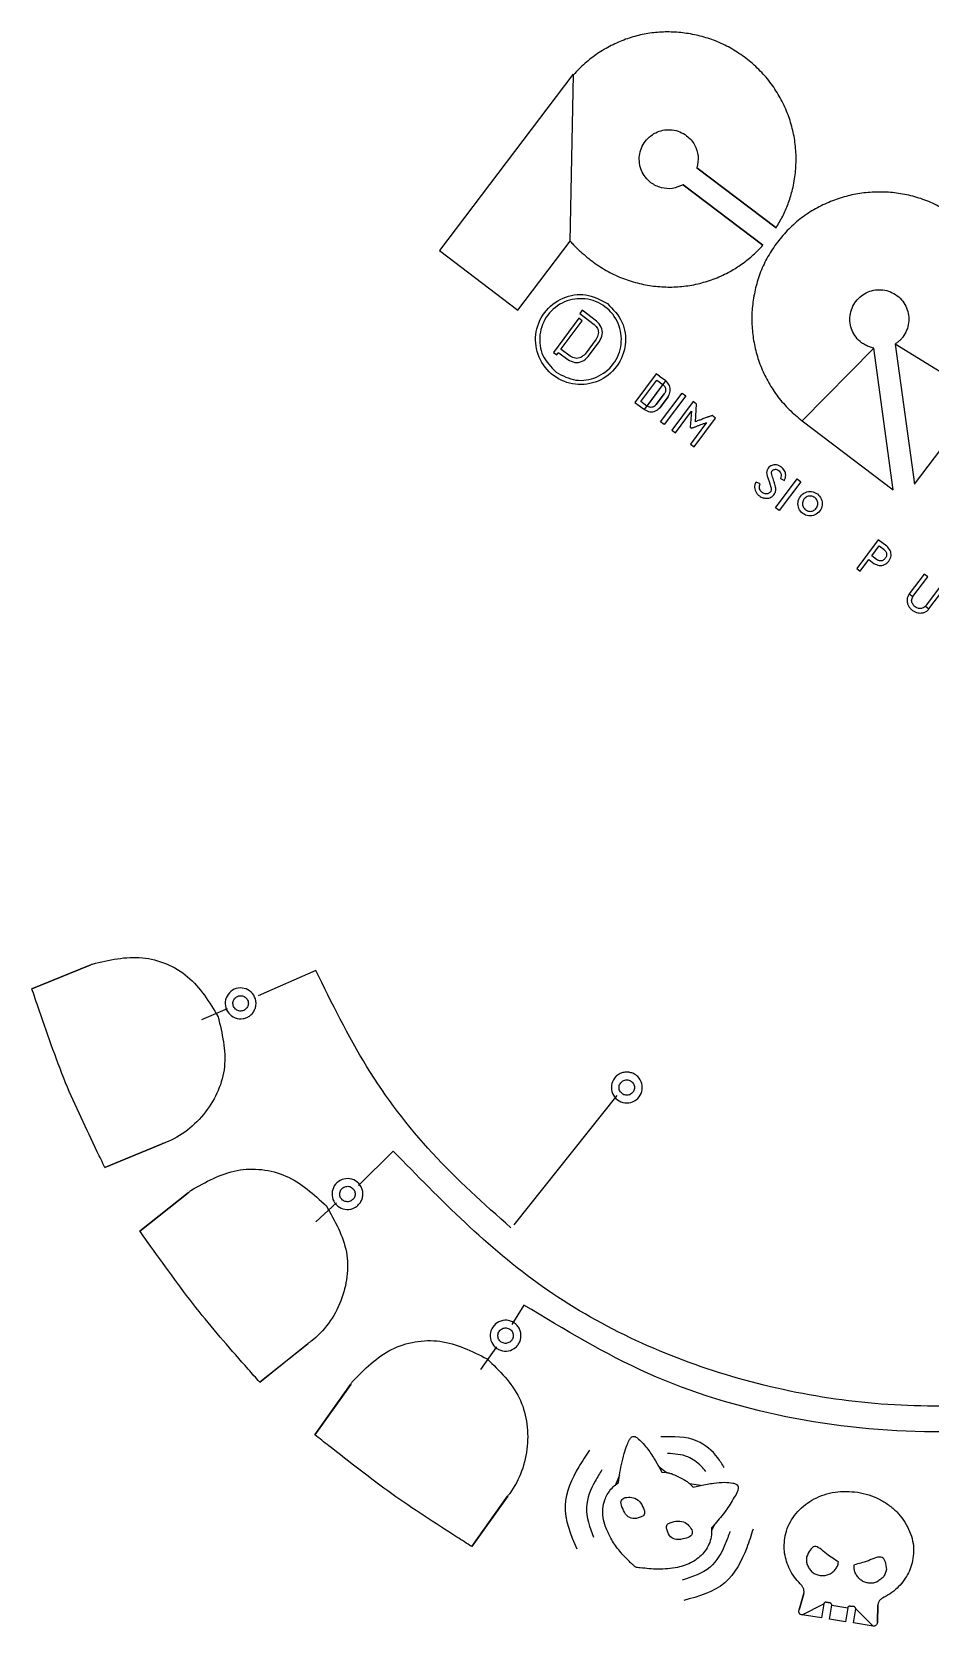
# Model space of a CAD drawing. Extents: x -4 to 108, y 0 to 58.
# Drawn here: x 62.97 to 86.25, y 0.6 to 41.91 of the extents above; entities that cross this region are included whole.
import ezdxf

# ---------------------------------------------------------------- set-up
doc = ezdxf.new("R2010")
doc.units = 0
doc.layers.add('B.Cu', color=7, linetype='CONTINUOUS')

msp = doc.modelspace()

# ---------------------------------------------------------------- linework, layer by layer
at = {"layer": 'B.Cu', "color": 7}
for points in [[(77.005715, 40.800367), (76.9953, 40.808278), (73.533206, 36.250495), (75.570521, 34.70295), (76.926314, 36.487828)], [(80.209217, 38.391196), (82.259168, 36.834052)], [(81.917473, 36.384217), (79.854885, 37.950959), (79.854885, 37.950959)], [(82.939533, 31.837391), (85.292814, 30.049839), (84.791673, 33.719544), (84.791673, 33.719544)], [(85.348113, 33.825117), (85.845414, 30.190633), (87.570199, 32.461281)], [(79.401483, 32.869823), (79.242589, 32.988642), (79.239473, 32.990972), (79.152237, 33.056206), (78.597749, 32.314698), (78.691216, 32.244804), (78.850111, 32.125985)], [(78.914559, 32.218667), (78.755664, 32.337486), (79.170365, 32.892059), (79.32926, 32.77324)], [(79.363835, 32.533644), (79.156485, 32.256358), (79.156485, 32.256358)], [(79.253068, 32.184134), (79.460418, 32.461421)], [(79.827532, 32.556089), (79.920999, 32.486196), (79.361852, 31.738456), (79.268384, 31.80835), (79.827532, 32.556089)], [(82.806028, 30.328817), (82.899495, 30.258923), (82.340347, 29.511184), (82.24688, 29.581077), (82.806028, 30.328817)], [(85.805921, 27.279156), (86.190335, 27.793227), (86.096867, 27.863121), (85.712453, 27.34905)], [(86.224194, 26.96152), (86.608608, 27.475591), (86.515141, 27.545484), (86.133057, 27.034529), (86.133057, 27.034529)], [(85.790082, 26.926669), (85.799428, 26.919679)], [(85.869322, 27.013147), (85.859975, 27.020136)], [(62.971012, 17.118134), (64.452949, 17.724073), (64.454829, 17.719475)], [(68.545467, 16.62426), (68.545467, 16.62426)], [(67.799278, 16.391085), (67.799278, 16.391085)], [(68.702722, 16.500223), (68.702722, 16.500223)], [(78.397633, 14.958071), (78.397633, 14.958071)], [(78.388828, 14.757981), (78.388828, 14.757981)], [(66.344068, 13.098988), (66.345318, 13.095932), (64.86338, 12.489993)], [(65.765416, 10.837129), (67.018673, 11.833446), (67.021764, 11.829558)], [(71.342769, 11.742496), (71.342769, 11.742496)], [(71.531669, 11.675936), (71.531669, 11.675936)], [(70.604295, 11.489815), (70.604295, 11.489815)], [(70.128151, 7.922068), (70.130206, 7.919483), (68.876949, 6.923166)], [(75.449149, 8.115771), (75.449149, 8.115771)], [(75.648061, 8.092374), (75.648061, 8.092374)], [(74.771648, 7.527271), (74.771648, 7.527271)], [(70.302266, 5.561214), (71.230929, 6.865395), (71.234975, 6.862514)], [(79.229063, 4.720127), (79.300142, 4.594757), (79.413051, 4.581412)], [(78.096251, 4.261471), (78.172315, 4.321194), (78.200804, 4.512703)], [(80.024376, 4.286228), (80.109672, 4.204033), (80.303841, 4.246362)], [(75.301238, 3.967064), (75.303928, 3.965149), (74.375265, 2.660969)], [(84.376982, 4.068118), (84.376796, 4.06811)], [(78.737537, 3.423215), (78.737537, 3.423215)], [(79.436094, 3.085649), (79.436091, 3.085637)], [(80.68012, 3.25064), (80.588365, 3.150338), (80.590036, 3.061675)], [(78.44247, 2.289628), (78.44246, 2.28963)], [(83.400536, 1.913335), (83.400536, 1.913335)], [(84.640316, 1.718694), (84.640316, 1.718694)], [(82.855726, 1.024073), (82.9813, 1.442963)], [(83.497455, 1.175822), (83.440434, 0.812625), (82.934553, 0.892045)], [(83.661255, 1.203283), (83.557483, 1.219561)], [(84.120052, 1.078077), (84.063034, 0.71488), (83.647951, 0.780046), (83.704972, 1.143245)], [(84.283851, 1.10551), (84.18008, 1.121816)], [(84.776429, 0.602852), (84.270547, 0.682275), (84.327569, 1.045472)], [(84.900873, 1.141547), (84.89204, 0.704331)]]:
    msp.add_lwpolyline(points, close=True, dxfattribs=at)
for points in [[(76.691068, 33.701621), (77.236237, 34.430667), (77.152116, 34.493571), (76.490458, 33.608746), (76.574579, 33.545842), (76.611855, 33.595691)], [(77.607391, 34.420301), (77.233521, 34.699875), (77.170617, 34.615754), (77.544486, 34.33618)], [(77.599492, 33.955005), (77.308269, 33.565557)], [(77.39006, 33.499538), (77.681283, 33.888985)], [(76.628192, 33.598049), (76.86186, 33.423315)], [(76.927094, 33.510551), (76.693425, 33.685285)], [(80.170936, 31.813521), (80.202188, 32.271069), (80.111836, 32.338633), (79.557348, 31.597125), (79.650815, 31.527231), (80.067846, 32.08492), (80.038084, 31.674836), (80.075471, 31.646878)], [(80.460409, 31.791368), (80.043378, 31.233678), (80.136846, 31.163785), (80.691334, 31.905293), (80.604098, 31.970527)], [(81.846072, 30.201407), (81.741742, 30.250277)], [(82.079409, 30.260093), (82.095828, 30.204095)], [(82.373404, 30.341429), (82.477734, 30.292559)], [(85.127922, 28.587683), (84.906715, 28.753098), (84.349897, 28.008474), (84.443365, 27.93858), (84.667024, 28.237676), (84.794763, 28.142155)], [(84.866986, 28.238738), (84.739247, 28.334259), (84.932619, 28.592852), (85.060358, 28.497331)], [(70.331172, 17.594613), (68.83759, 16.933581)], [(67.377454, 16.32428), (68.040123, 16.610338)], [(78.133118, 14.350737), (75.462085, 10.999348)], [(72.339863, 12.907633), (71.439016, 12.015822)], [(70.334384, 11.08113), (70.86904, 11.566001)], [(75.723361, 8.921447), (75.412422, 8.416591)], [(74.610858, 7.248871), (75.02582, 7.839434)]]:
    msp.add_lwpolyline(points, dxfattribs=at)
for points, knots in [([(82.259168, 36.834052), (82.319328, 36.934411), (82.43899, 37.134029), (82.576968, 37.454701), (82.689589, 37.813024), (82.763794, 38.207679), (82.789374, 38.633061), (82.759562, 39.054391), (82.676043, 39.467916), (82.539416, 39.870159), (82.349445, 40.255215), (82.110877, 40.618719), (81.818201, 40.949172), (81.484756, 41.23684), (81.123356, 41.478646), (80.743281, 41.667399), (80.347949, 41.80191), (79.94472, 41.88419), (79.540239, 41.919489), (79.138511, 41.905889), (78.742821, 41.842722), (78.356856, 41.729434), (77.984497, 41.567366), (77.629598, 41.360225), (77.297666, 41.105276), (77.103868, 40.902877), (77.005715, 40.800367)], [0, 0, 0, 0, 0.350707, 0.697572, 1.044254, 1.4759, 1.89871, 2.319336, 2.739421, 3.160942, 3.590131, 4.024224, 4.461469, 4.90992, 5.341824, 5.762678, 6.179316, 6.590965, 6.99438, 7.394667, 7.793779, 8.193299, 8.59818, 9.009055, 9.423473, 9.848759, 9.848759, 9.848759, 9.848759]), ([(79.854885, 37.950959), (79.764374, 37.912523), (79.583569, 37.835744), (79.279158, 37.85901), (78.975048, 38.005242), (78.741609, 38.306893), (78.685779, 38.716296), (78.841394, 39.100528), (79.169766, 39.353467), (79.579006, 39.409098), (79.936525, 39.263222), (80.163261, 38.999804), (80.264601, 38.695438), (80.227704, 38.492754), (80.209217, 38.391196)], [0, 0, 0, 0, 0.291487, 0.582272, 0.88327, 1.283111, 1.670946, 2.070564, 2.469832, 2.85742, 3.25722, 3.572254, 3.876551, 4.182145, 4.182145, 4.182145, 4.182145]), ([(87.570199, 32.461281), (87.656323, 32.58381), (87.826482, 32.8259), (88.015338, 33.22608), (88.147461, 33.641197), (88.221222, 34.065431), (88.244113, 34.490558), (88.212964, 34.911782), (88.129872, 35.325907), (87.994161, 35.729277), (87.809164, 36.118075), (87.571589, 36.483524), (87.280457, 36.816017), (86.942875, 37.108201), (86.570851, 37.355097), (86.172223, 37.546519), (85.756486, 37.677317), (85.332291, 37.75104), (84.907251, 37.773971), (84.485864, 37.742755), (84.071615, 37.660266), (83.668346, 37.523555), (83.279496, 37.338952), (82.914136, 37.101021), (82.582033, 36.809584), (82.289833, 36.472152), (82.04395, 36.100246), (81.849168, 35.702826), (81.76933, 35.422649), (81.729516, 35.282927)], [0, 0, 0, 0, 0.448621, 0.886373, 1.321204, 1.752096, 2.174547, 2.595378, 3.015794, 3.43836, 3.868974, 4.304212, 4.741759, 5.190322, 5.639767, 6.077384, 6.512482, 6.942956, 7.365815, 7.786269, 8.207276, 8.629521, 9.060516, 9.495419, 9.933133, 10.381745, 10.830354, 11.267769, 11.702903, 11.702903, 11.702903, 11.702903]), ([(76.926314, 36.487828), (76.954235, 36.45676), (77.009859, 36.394866), (77.097364, 36.306421), (77.189777, 36.223252), (77.284306, 36.140813), (77.382903, 36.059695), (77.568204, 35.914489), (77.850566, 35.725807), (78.247435, 35.532524), (78.661627, 35.40041), (79.08287, 35.320748), (79.505123, 35.294515), (79.92374, 35.320734), (80.335244, 35.402406), (80.73593, 35.538226), (81.094111, 35.712715), (81.407274, 35.914647), (81.677802, 36.131754), (81.837196, 36.299656), (81.917473, 36.384217)], [0, 0, 0, 0, 0.125305, 0.249631, 0.373018, 0.498194, 0.625902, 0.755988, 1.204434, 1.641665, 2.075803, 2.504774, 2.924688, 3.341733, 3.759623, 4.179488, 4.607652, 4.951292, 5.29571, 5.645176, 5.645176, 5.645176, 5.645176]), ([(77.889184, 34.875093), (77.705805, 34.972202), (77.344178, 35.163703), (76.709651, 35.057913), (76.215402, 34.671806), (75.981533, 34.083552), (76.071627, 33.461347), (76.460601, 32.96404), (77.04785, 32.731638), (77.67115, 32.819361), (78.170684, 33.209534), (78.40124, 33.793431), (78.3221, 34.43301), (78.034997, 34.726193), (77.889184, 34.875093)], [0, 0, 0, 0, 0.608041, 1.199074, 1.809721, 2.417724, 3.008043, 3.616047, 4.225024, 4.816669, 5.424937, 6.035621, 6.627367, 7.238051, 7.238051, 7.238051, 7.238051]), ([(81.729516, 35.282927), (81.700942, 35.14195), (81.644381, 34.862892), (81.624006, 34.437038), (81.654926, 34.016222), (81.738019, 33.602432), (81.875549, 33.200847), (82.064091, 32.815301), (82.303176, 32.45268), (82.594218, 32.119575), (82.823377, 31.932311), (82.939533, 31.837391)], [0, 0, 0, 0, 0.431025, 0.853196, 1.274106, 1.69423, 2.115666, 2.544116, 2.978286, 3.41547, 3.864858, 3.864858, 3.864858, 3.864858]), ([(84.791673, 33.719544), (84.754725, 33.728574), (84.68027, 33.746773), (84.573841, 33.794644), (84.395216, 33.90866), (84.200033, 34.160355), (84.144693, 34.569795), (84.300733, 34.953583), (84.628463, 35.2069), (85.038114, 35.26265), (85.422051, 35.106259), (85.67522, 34.77815), (85.731675, 34.369502), (85.61469, 34.083761), (85.488303, 33.936723), (85.422014, 33.87491), (85.372638, 33.841641), (85.348113, 33.825117)], [0, 0, 0, 0, 0.113924, 0.229574, 0.348031, 0.748525, 1.136105, 1.535602, 1.934792, 2.322136, 2.72259, 3.121707, 3.508978, 3.908216, 4.000611, 4.090398, 4.179006, 4.179006, 4.179006, 4.179006]), ([(76.558878, 33.096096), (76.427079, 33.231105), (76.16725, 33.49726), (76.095575, 34.076727), (76.303986, 34.606793), (76.756972, 34.961203), (77.322853, 35.042629), (77.856641, 34.831574), (78.21, 34.379234), (78.291885, 33.813419), (78.080004, 33.278714), (77.630488, 32.928943), (77.054397, 32.833866), (76.725641, 33.007844), (76.558878, 33.096096)], [0, 0, 0, 0, 0.552955, 1.090091, 1.643046, 2.196002, 2.733138, 3.286093, 3.839048, 4.376184, 4.929139, 5.482095, 6.01923, 6.572186, 6.572186, 6.572186, 6.572186]), ([(77.544486, 34.33618), (77.578487, 34.301611), (77.645266, 34.233713), (77.66719, 34.081784), (77.622332, 33.997777), (77.599492, 33.955005)], [0, 0, 0, 0, 0.142878, 0.280626, 0.423505, 0.423505, 0.423505, 0.423505]), ([(77.681283, 33.888985), (77.71278, 33.948698), (77.774785, 34.066246), (77.745466, 34.277321), (77.653703, 34.372344), (77.607391, 34.420301)], [0, 0, 0, 0, 0.199125, 0.391994, 0.588516, 0.588516, 0.588516, 0.588516]), ([(76.611855, 33.595691), (76.6136, 33.597256), (76.616914, 33.600227), (76.623371, 33.60037), (76.626707, 33.598764), (76.628192, 33.598049)], [0, 0, 0, 0, 0.006835, 0.012978, 0.017907, 0.017907, 0.017907, 0.017907]), ([(76.693425, 33.685285), (76.691861, 33.68703), (76.68889, 33.690343), (76.688747, 33.696801), (76.690353, 33.700136), (76.691068, 33.701621)], [0, 0, 0, 0, 0.006835, 0.012978, 0.017907, 0.017907, 0.017907, 0.017907]), ([(76.86186, 33.423315), (76.921331, 33.39193), (77.03829, 33.330206), (77.248243, 33.361312), (77.342406, 33.45309), (77.39006, 33.499538)], [0, 0, 0, 0, 0.198152, 0.389696, 0.585953, 0.585953, 0.585953, 0.585953]), ([(77.308269, 33.565557), (77.2737, 33.531557), (77.205802, 33.464778), (77.053874, 33.442853), (76.969866, 33.487712), (76.927094, 33.510551)], [0, 0, 0, 0, 0.142878, 0.280626, 0.423505, 0.423505, 0.423505, 0.423505]), ([(79.32926, 32.77324), (79.350857, 32.751252), (79.393069, 32.708277), (79.406055, 32.612678), (79.378028, 32.560212), (79.363835, 32.533644)], [0, 0, 0, 0, 0.090736, 0.17734, 0.266182, 0.266182, 0.266182, 0.266182]), ([(79.460418, 32.461421), (79.484187, 32.507886), (79.530683, 32.598779), (79.508032, 32.760747), (79.437281, 32.833176), (79.401483, 32.869823)], [0, 0, 0, 0, 0.15408, 0.301405, 0.452294, 0.452294, 0.452294, 0.452294]), ([(79.156485, 32.256358), (79.134296, 32.234587), (79.090834, 32.191943), (78.994666, 32.176922), (78.941379, 32.20469), (78.914559, 32.218667)], [0, 0, 0, 0, 0.09171, 0.179639, 0.268745, 0.268745, 0.268745, 0.268745]), ([(78.850111, 32.125985), (78.895279, 32.102016), (78.984173, 32.054844), (79.144588, 32.077993), (79.216519, 32.148373), (79.253068, 32.184134)], [0, 0, 0, 0, 0.150712, 0.296611, 0.447324, 0.447324, 0.447324, 0.447324]), ([(80.500663, 31.936145), (80.495677, 31.933765), (80.485795, 31.929046), (80.46989, 31.923169), (80.443228, 31.915398), (80.40668, 31.901583), (80.361078, 31.883858), (80.315336, 31.863473), (80.266819, 31.849485), (80.218627, 31.831469), (80.186784, 31.819485), (80.170936, 31.813521)], [0, 0, 0, 0, 0.016571, 0.032838, 0.050794, 0.099868, 0.149935, 0.197626, 0.249871, 0.301143, 0.351944, 0.351944, 0.351944, 0.351944]), ([(80.604098, 31.970527), (80.593006, 31.966697), (80.570217, 31.958829), (80.536284, 31.945695), (80.512493, 31.939317), (80.500663, 31.936145)], [0, 0, 0, 0, 0.035207, 0.072332, 0.109046, 0.109046, 0.109046, 0.109046]), ([(80.075471, 31.646878), (80.082644, 31.649605), (80.096765, 31.654974), (80.117405, 31.661397), (80.153226, 31.677131), (80.206997, 31.696765), (80.276836, 31.724653), (80.336007, 31.745667), (80.383394, 31.763898), (80.421319, 31.777488), (80.447254, 31.786697), (80.460409, 31.791368)], [0, 0, 0, 0, 0.02302, 0.04532, 0.064767, 0.140293, 0.21701, 0.290347, 0.328639, 0.369322, 0.411202, 0.411202, 0.411202, 0.411202]), ([(82.477734, 30.292559), (82.486553, 30.31388), (82.504174, 30.356484), (82.512529, 30.423583), (82.505732, 30.487291), (82.481545, 30.542611), (82.448477, 30.59113), (82.400457, 30.634317), (82.343601, 30.672033), (82.274041, 30.698098), (82.205799, 30.698988), (82.145569, 30.679388), (82.094749, 30.652066), (82.056119, 30.616542), (82.033732, 30.575796), (82.022071, 30.536101), (82.01154, 30.489764), (82.025232, 30.430148), (82.047486, 30.35318), (82.067873, 30.293732), (82.079409, 30.260093)], [0, 0, 0, 0, 0.068964, 0.137807, 0.20048, 0.258748, 0.317071, 0.375339, 0.451306, 0.520758, 0.5954, 0.650761, 0.709252, 0.767643, 0.805139, 0.84715, 0.891872, 0.945364, 1.027093, 1.133613, 1.133613, 1.133613, 1.133613]), ([(82.205439, 30.272721), (82.197829, 30.295577), (82.182484, 30.341669), (82.158816, 30.412015), (82.142391, 30.466371), (82.139636, 30.505897), (82.146945, 30.523402), (82.158871, 30.543947), (82.17993, 30.562024), (82.205301, 30.571901), (82.230189, 30.580963), (82.260769, 30.582443), (82.299829, 30.565243), (82.344693, 30.536975), (82.38512, 30.484632), (82.396131, 30.411655), (82.381095, 30.365196), (82.373404, 30.341429)], [0, 0, 0, 0, 0.072265, 0.145733, 0.222701, 0.242441, 0.262495, 0.27828, 0.313744, 0.342644, 0.359713, 0.393198, 0.431082, 0.485631, 0.551641, 0.622567, 0.696845, 0.696845, 0.696845, 0.696845]), ([(81.741742, 30.250277), (81.734459, 30.235804), (81.71733, 30.201766), (81.701441, 30.14069), (81.706501, 30.06974), (81.728905, 29.999791), (81.771662, 29.937471), (81.834157, 29.880337), (81.913371, 29.837827), (81.998049, 29.825449), (82.068163, 29.82951), (82.123937, 29.851781), (82.168876, 29.881098), (82.206099, 29.919306), (82.232649, 29.964255), (82.251182, 30.012863), (82.253492, 30.065668), (82.248454, 30.125939), (82.227893, 30.195217), (82.213162, 30.246062), (82.205439, 30.272721)], [0, 0, 0, 0, 0.048577, 0.114248, 0.186363, 0.258993, 0.33218, 0.410246, 0.511629, 0.596185, 0.664151, 0.719715, 0.774225, 0.824195, 0.878189, 0.930002, 0.978328, 1.035262, 1.110871, 1.194211, 1.194211, 1.194211, 1.194211]), ([(82.095828, 30.204095), (82.102446, 30.1834), (82.11459, 30.145419), (82.128883, 30.096715), (82.13755, 30.061911), (82.135808, 30.036452), (82.127532, 30.015713), (82.115228, 29.994218), (82.0956, 29.975102), (82.071593, 29.958948), (82.041198, 29.942756), (81.999462, 29.941897), (81.949291, 29.951188), (81.883623, 29.986686), (81.828231, 30.058179), (81.824747, 30.143561), (81.840224, 30.185544), (81.846072, 30.201407)], [0, 0, 0, 0, 0.06514, 0.119548, 0.152687, 0.171794, 0.194994, 0.219037, 0.24565, 0.276178, 0.306021, 0.347267, 0.397985, 0.458181, 0.568024, 0.651319, 0.701904, 0.701904, 0.701904, 0.701904]), ([(83.331775, 29.940528), (83.28205, 29.96706), (83.184283, 30.019224), (83.012354, 29.99094), (82.87901, 29.885976), (82.815016, 29.727043), (82.839464, 29.558102), (82.945474, 29.423935), (83.10414, 29.360181), (83.2731, 29.384495), (83.407456, 29.490813), (83.470438, 29.648392), (83.448959, 29.821303), (83.371283, 29.900333), (83.331775, 29.940528)], [0, 0, 0, 0, 0.165145, 0.324696, 0.489841, 0.654986, 0.814537, 0.979682, 1.144826, 1.304378, 1.469522, 1.634667, 1.794219, 1.959363, 1.959363, 1.959363, 1.959363]), ([(83.024244, 29.529272), (82.999629, 29.554589), (82.951025, 29.60458), (82.937637, 29.713098), (82.976367, 29.812588), (83.061506, 29.878746), (83.167441, 29.893989), (83.267637, 29.854757), (83.333596, 29.769741), (83.348925, 29.663819), (83.309537, 29.563449), (83.225056, 29.498171), (83.117181, 29.480332), (83.055488, 29.512819), (83.024244, 29.529272)], [0, 0, 0, 0, 0.103499, 0.204365, 0.307864, 0.411363, 0.512228, 0.615727, 0.719226, 0.820092, 0.923591, 1.02709, 1.127956, 1.231454, 1.231454, 1.231454, 1.231454]), ([(84.794763, 28.142155), (84.838701, 28.118699), (84.924976, 28.072642), (85.076986, 28.099349), (85.192822, 28.19335), (85.252875, 28.330599), (85.231969, 28.483216), (85.163134, 28.552328), (85.127922, 28.587683)], [0, 0, 0, 0, 0.145821, 0.286327, 0.432864, 0.577995, 0.717782, 0.86418, 0.86418, 0.86418, 0.86418]), ([(85.060358, 28.497331), (85.080358, 28.476736), (85.119635, 28.436287), (85.129891, 28.348679), (85.097374, 28.269197), (85.031701, 28.212096), (84.942392, 28.198047), (84.892418, 28.225014), (84.866986, 28.238738)], [0, 0, 0, 0, 0.084139, 0.165241, 0.247485, 0.333635, 0.415449, 0.500235, 0.500235, 0.500235, 0.500235]), ([(85.712453, 27.34905), (85.698068, 27.326083), (85.669121, 27.279868), (85.6539, 27.196414), (85.661422, 27.114645), (85.690605, 27.040657), (85.731995, 26.976441), (85.770606, 26.943357), (85.790082, 26.926669)], [0, 0, 0, 0, 0.080673, 0.162332, 0.249137, 0.323808, 0.39905, 0.475633, 0.475633, 0.475633, 0.475633]), ([(85.859975, 27.020136), (85.838817, 27.041532), (85.794769, 27.086075), (85.762775, 27.185547), (85.79136, 27.247565), (85.805921, 27.279156)], [0, 0, 0, 0, 0.09007, 0.187506, 0.288668, 0.288668, 0.288668, 0.288668]), ([(85.799428, 26.919679), (85.820238, 26.906313), (85.861978, 26.879503), (85.934206, 26.858658), (86.012748, 26.852246), (86.093558, 26.86553), (86.169732, 26.901959), (86.206295, 26.941945), (86.224194, 26.96152)], [0, 0, 0, 0, 0.073865, 0.148157, 0.222707, 0.308826, 0.391177, 0.470152, 0.470152, 0.470152, 0.470152]), ([(86.133057, 27.034529), (86.107142, 27.011464), (86.056372, 26.966277), (85.951533, 26.968148), (85.896237, 26.998415), (85.869322, 27.013147)], [0, 0, 0, 0, 0.100881, 0.197632, 0.289387, 0.289387, 0.289387, 0.289387]), ([(64.538665, 17.759121), (64.97023, 17.861326), (65.820554, 18.062705), (67.117762, 17.518444), (67.569837, 16.770624), (67.799278, 16.391085)], [0, 0, 0, 0, 1.307354, 2.575922, 3.883276, 3.883276, 3.883276, 3.883276]), ([(64.454829, 17.719475), (64.464077, 17.724023), (64.482571, 17.733118), (64.510528, 17.746316), (64.529286, 17.754852), (64.538665, 17.759121)], [0, 0, 0, 0, 0.030915, 0.061828, 0.092742, 0.092742, 0.092742, 0.092742]), ([(75.385442, 10.922459), (74.687267, 11.546151), (73.289735, 12.794591), (71.572859, 15.055229), (70.74603, 16.746183), (70.331172, 17.594613)], [0, 0, 0, 0, 2.804707, 5.614167, 8.443317, 8.443317, 8.443317, 8.443317]), ([(64.86338, 12.489993), (64.797798, 12.624243), (64.58812, 13.053464), (64.24305, 13.780723), (63.824516, 14.69791), (63.472071, 15.667478), (63.186112, 16.482106), (63.022224, 16.966706), (62.971012, 17.118134)], [0, 0, 0, 0, 0.448228, 1.433067, 2.415188, 3.47097, 4.526078, 5.005625, 5.005625, 5.005625, 5.005625]), ([(68.702722, 16.500223), (68.680167, 16.474217), (68.635237, 16.422411), (68.545465, 16.36958), (68.412538, 16.329424), (68.232861, 16.347627), (68.057641, 16.474036), (67.967906, 16.67154), (67.990245, 16.887324), (68.116557, 17.06281), (68.314089, 17.152492), (68.529862, 17.130094), (68.705354, 17.004059), (68.780236, 16.838182), (68.783699, 16.696582), (68.759663, 16.590904), (68.721756, 16.530537), (68.702722, 16.500223)], [0, 0, 0, 0, 0.102709, 0.204599, 0.307307, 0.516385, 0.719266, 0.928344, 1.137424, 1.340306, 1.549386, 1.758463, 1.961342, 2.170419, 2.277168, 2.382999, 2.489747, 2.489747, 2.489747, 2.489747]), ([(68.545467, 16.62426), (68.554302, 16.639089), (68.571902, 16.668628), (68.582885, 16.71969), (68.581023, 16.789204), (68.543766, 16.871544), (68.456047, 16.934561), (68.348153, 16.94576), (68.249391, 16.900919), (68.186235, 16.813178), (68.175064, 16.705289), (68.219932, 16.60653), (68.307538, 16.543351), (68.398016, 16.5341), (68.465528, 16.555019), (68.511609, 16.583077), (68.534149, 16.610493), (68.545467, 16.62426)], [0, 0, 0, 0, 0.051499, 0.102585, 0.154084, 0.258623, 0.360063, 0.464602, 0.56914, 0.670579, 0.775117, 0.879657, 0.981097, 1.085637, 1.138788, 1.191486, 1.244637, 1.244637, 1.244637, 1.244637]), ([(67.799278, 16.391085), (67.902411, 15.956807), (68.105617, 15.101132), (67.546316, 13.84439), (66.828729, 13.282046), (66.402185, 13.119936), (66.373199, 13.10926), (66.353778, 13.102412), (66.344068, 13.098988)], [0, 0, 0, 0, 1.307173, 2.575574, 3.882747, 3.913637, 3.944526, 3.975414, 3.975414, 3.975414, 3.975414]), ([(78.397633, 14.958071), (78.431917, 14.954957), (78.500211, 14.948756), (78.595533, 14.906759), (78.705779, 14.822332), (78.79597, 14.66587), (78.795736, 14.449811), (78.687862, 14.261601), (78.499678, 14.153673), (78.283461, 14.153673), (78.095278, 14.261601), (77.987402, 14.449811), (77.987173, 14.665872), (78.078057, 14.823553), (78.19096, 14.909083), (78.290771, 14.95131), (78.36191, 14.955811), (78.397633, 14.958071)], [0, 0, 0, 0, 0.102709, 0.204599, 0.307307, 0.516385, 0.719265, 0.928343, 1.137423, 1.340304, 1.549383, 1.758461, 1.961341, 2.170419, 2.277167, 2.382998, 2.489746, 2.489746, 2.489746, 2.489746]), ([(78.388828, 14.757981), (78.371631, 14.756488), (78.337375, 14.753515), (78.289517, 14.732599), (78.234186, 14.690478), (78.189122, 14.612138), (78.189221, 14.504129), (78.243163, 14.410018), (78.337253, 14.356057), (78.445361, 14.356057), (78.539452, 14.410019), (78.593394, 14.504129), (78.593492, 14.612139), (78.548142, 14.690976), (78.491726, 14.733549), (78.442033, 14.754559), (78.406613, 14.756837), (78.388828, 14.757981)], [0, 0, 0, 0, 0.051499, 0.102585, 0.154084, 0.258623, 0.360063, 0.464601, 0.56914, 0.67058, 0.775119, 0.879658, 0.981098, 1.085637, 1.138788, 1.191487, 1.244638, 1.244638, 1.244638, 1.244638]), ([(101.930008, 13.882601), (100.649924, 12.332106), (98.079097, 9.218209), (92.541678, 6.335156), (87.149394, 5.419054), (82.533024, 5.90195), (78.899118, 7.000353), (76.776026, 8.284664), (75.723361, 8.921447)], [0, 0, 0, 0, 5.981503, 12.012807, 18.26197, 22.11804, 25.859065, 29.538014, 29.538014, 29.538014, 29.538014]), ([(86.725881, 6.307282), (86.684479, 6.30652), (86.601612, 6.304995), (86.477198, 6.30381), (84.57402, 6.297271), (80.945272, 6.854807), (76.021659, 9.137076), (73.562526, 11.655494), (72.339863, 12.907633)], [0, 0, 0, 0, 0.124226, 0.248642, 0.373252, 5.8339, 11.106918, 16.321051, 16.321051, 16.321051, 16.321051]), ([(67.091162, 11.891074), (67.476903, 12.109928), (68.236941, 12.541145), (69.634612, 12.381508), (70.277839, 11.790015), (70.604295, 11.489815)], [0, 0, 0, 0, 1.307354, 2.575922, 3.883276, 3.883276, 3.883276, 3.883276]), ([(71.531669, 11.675936), (71.51873, 11.644036), (71.492954, 11.58049), (71.425073, 11.501481), (71.312258, 11.42052), (71.13634, 11.379678), (70.92967, 11.442676), (70.780921, 11.60058), (70.732323, 11.812003), (70.795143, 12.018893), (70.95309, 12.167601), (71.164523, 12.216141), (71.371331, 12.153586), (71.495804, 12.02081), (71.544842, 11.887927), (71.556248, 11.780153), (71.539886, 11.710775), (71.531669, 11.675936)], [0, 0, 0, 0, 0.102709, 0.204599, 0.307307, 0.516385, 0.719266, 0.928344, 1.137423, 1.340304, 1.549383, 1.758461, 1.961342, 2.17042, 2.277167, 2.382998, 2.489746, 2.489746, 2.489746, 2.489746]), ([(71.342769, 11.742496), (71.346337, 11.759385), (71.353445, 11.793027), (71.347336, 11.844897), (71.323108, 11.910079), (71.26124, 11.97596), (71.157862, 12.007246), (71.052139, 11.982974), (70.973168, 11.908621), (70.941758, 11.805176), (70.966055, 11.699466), (71.040433, 11.620509), (71.143756, 11.589034), (71.232367, 11.609521), (71.289496, 11.651135), (71.324037, 11.69258), (71.336507, 11.72581), (71.342769, 11.742496)], [0, 0, 0, 0, 0.051499, 0.102585, 0.154084, 0.258623, 0.360063, 0.464601, 0.56914, 0.67058, 0.775119, 0.879658, 0.981098, 1.085637, 1.138788, 1.191487, 1.244638, 1.244638, 1.244638, 1.244638]), ([(67.021764, 11.829558), (67.02937, 11.836511), (67.044581, 11.850417), (67.06773, 11.870909), (67.083351, 11.884352), (67.091162, 11.891074)], [0, 0, 0, 0, 0.030915, 0.061828, 0.092742, 0.092742, 0.092742, 0.092742]), ([(70.604295, 11.489815), (70.824799, 11.101728), (71.259267, 10.337065), (71.07387, 8.974037), (70.54225, 8.233401), (70.178088, 7.958438), (70.153245, 7.940079), (70.136516, 7.928071), (70.128151, 7.922068)], [0, 0, 0, 0, 1.307173, 2.575574, 3.882747, 3.913637, 3.944526, 3.975414, 3.975414, 3.975414, 3.975414]), ([(68.876949, 6.923166), (68.77775, 7.034954), (68.46094, 7.391965), (67.933616, 7.997314), (67.281193, 8.764971), (66.665675, 9.592634), (66.155795, 10.291344), (65.858268, 10.707314), (65.765416, 10.837129)], [0, 0, 0, 0, 0.448362, 1.431913, 2.408638, 3.469539, 4.52498, 5.003784, 5.003784, 5.003784, 5.003784]), ([(75.648061, 8.092374), (75.642452, 8.05841), (75.631279, 7.990751), (75.582432, 7.898751), (75.490178, 7.794966), (75.327546, 7.716444), (75.112081, 7.732458), (74.932253, 7.853792), (74.838358, 8.049355), (74.854151, 8.264995), (74.975536, 8.444793), (75.171122, 8.538633), (75.386623, 8.523081), (75.537244, 8.420923), (75.6143, 8.302074), (75.649124, 8.199445), (75.648416, 8.128167), (75.648061, 8.092374)], [0, 0, 0, 0, 0.102709, 0.204599, 0.307307, 0.516385, 0.719266, 0.928344, 1.137423, 1.340304, 1.549383, 1.758461, 1.961342, 2.17042, 2.277167, 2.382998, 2.489746, 2.489746, 2.489746, 2.489746]), ([(75.449149, 8.115771), (75.448916, 8.133031), (75.448453, 8.167413), (75.431089, 8.21667), (75.393121, 8.27493), (75.318282, 8.325596), (75.210555, 8.333386), (75.112755, 8.286462), (75.052065, 8.196565), (75.044169, 8.088745), (75.091114, 7.990965), (75.181033, 7.930293), (75.288748, 7.922306), (75.370686, 7.961776), (75.417267, 8.014933), (75.44185, 8.062958), (75.446709, 8.098117), (75.449149, 8.115771)], [0, 0, 0, 0, 0.051499, 0.102585, 0.154084, 0.258623, 0.360063, 0.464601, 0.56914, 0.67058, 0.775119, 0.879658, 0.981098, 1.085637, 1.138788, 1.191487, 1.244638, 1.244638, 1.244638, 1.244638]), ([(71.284643, 6.940829), (71.594771, 7.257869), (72.205826, 7.882543), (73.593102, 8.115854), (74.374876, 7.725425), (74.771648, 7.527271)], [0, 0, 0, 0, 1.307354, 2.575922, 3.883276, 3.883276, 3.883276, 3.883276]), ([(74.771648, 7.527271), (75.090922, 7.215345), (75.72, 6.600745), (75.918972, 5.239632), (75.61303, 4.380818), (75.339162, 4.015831), (75.320369, 3.991315), (75.307615, 3.975148), (75.301238, 3.967064)], [0, 0, 0, 0, 1.307173, 2.575574, 3.882747, 3.913637, 3.944526, 3.975414, 3.975414, 3.975414, 3.975414]), ([(71.234975, 6.862514), (71.24036, 6.8713), (71.25113, 6.888871), (71.267706, 6.914968), (71.278997, 6.932209), (71.284643, 6.940829)], [0, 0, 0, 0, 0.030915, 0.061828, 0.092742, 0.092742, 0.092742, 0.092742]), ([(74.375265, 2.660969), (74.245818, 2.743649), (73.832056, 3.007927), (73.139104, 3.45921), (72.292806, 4.023036), (71.479166, 4.641183), (70.814757, 5.156368), (70.424228, 5.46487), (70.302266, 5.561214)], [0, 0, 0, 0, 0.460791, 1.472862, 2.481022, 3.510439, 4.537191, 5.00346, 5.00346, 5.00346, 5.00346]), ([(78.200804, 4.512703), (78.217134, 4.604987), (78.250444, 4.793218), (78.318132, 5.054645), (78.385477, 5.272717), (78.452149, 5.415815), (78.507437, 5.506489), (78.597351, 5.52927), (78.685931, 5.457173), (78.794094, 5.360397), (78.905692, 5.225507), (79.012934, 5.081548), (79.118845, 4.914289), (79.188454, 4.791665), (79.229063, 4.720127)], [0, 0, 0, 0, 0.280944, 0.573042, 0.81114, 0.960561, 1.053259, 1.113938, 1.212577, 1.368253, 1.561667, 1.73166, 1.907914, 2.154724, 2.154724, 2.154724, 2.154724]), ([(80.916521, 4.707378), (80.863566, 4.79433), (80.691708, 5.076526), (80.165257, 5.52654), (79.599531, 5.513605), (79.271373, 5.506102)], [0, 0, 0, 0, 0.306187, 0.993696, 1.943369, 1.943369, 1.943369, 1.943369]), ([(77.427624, 5.164866), (77.33209, 5.023007), (77.039876, 4.5891), (76.633609, 3.691553), (76.934964, 2.976656), (77.09227, 2.603483)], [0, 0, 0, 0, 0.517113, 1.581707, 2.744275, 2.744275, 2.744275, 2.744275]), ([(80.444144, 4.606679), (80.403972, 4.653262), (80.272173, 4.806098), (79.954028, 5.044176), (79.628233, 5.065013), (79.445894, 5.076676)], [0, 0, 0, 0, 0.184975, 0.606888, 1.143154, 1.143154, 1.143154, 1.143154]), ([(77.748591, 4.655229), (77.688307, 4.558678), (77.501831, 4.260017), (77.248642, 3.651436), (77.434609, 3.16273), (77.532061, 2.906636)], [0, 0, 0, 0, 0.343687, 1.063125, 1.855186, 1.855186, 1.855186, 1.855186]), ([(79.413051, 4.581412), (79.442161, 4.577403), (79.503619, 4.56894), (79.610183, 4.527559), (79.732378, 4.468239), (79.855404, 4.408901), (79.955348, 4.350284), (80.002086, 4.306912), (80.024376, 4.286228)], [0, 0, 0, 0, 0.087875, 0.18553, 0.340831, 0.495779, 0.595565, 0.686541, 0.686541, 0.686541, 0.686541]), ([(78.44246, 2.28963), (78.352448, 2.383614), (78.179408, 2.564288), (77.976176, 2.863151), (77.84412, 3.148653), (77.771281, 3.407689), (77.764175, 3.646273), (77.808442, 3.848303), (77.883582, 4.019079), (77.975759, 4.152688), (78.056457, 4.225545), (78.096251, 4.261471)], [0, 0, 0, 0, 0.389923, 0.749587, 1.078202, 1.330238, 1.551293, 1.787283, 1.944103, 2.109017, 2.26945, 2.26945, 2.26945, 2.26945]), ([(80.303841, 4.246362), (80.417358, 4.268738), (80.623787, 4.30943), (80.904269, 4.334152), (81.102155, 4.320105), (81.218592, 4.288628), (81.279377, 4.244254), (81.285414, 4.108729), (81.149644, 3.896134), (80.960723, 3.579652), (80.775709, 3.36272), (80.68012, 3.25064)], [0, 0, 0, 0, 0.34685, 0.63074, 0.843547, 0.935346, 0.994763, 1.051095, 1.315183, 1.726837, 2.166875, 2.166875, 2.166875, 2.166875]), ([(78.737537, 3.423215), (78.768377, 3.434688), (78.818724, 3.453419), (78.863693, 3.528477), (78.829995, 3.648669), (78.767082, 3.794511), (78.613509, 3.928745), (78.441596, 3.946372), (78.286714, 3.928329), (78.217974, 3.789008), (78.296097, 3.634891), (78.365768, 3.462884), (78.555445, 3.360109), (78.673995, 3.401194), (78.737537, 3.423215)], [0, 0, 0, 0, 0.096141, 0.156953, 0.241573, 0.450084, 0.63907, 0.812677, 0.96565, 1.060671, 1.227069, 1.447907, 1.615638, 1.809395, 1.809395, 1.809395, 1.809395]), ([(82.551945, 2.221441), (82.529265, 2.291965), (82.484214, 2.432049), (82.465441, 2.654515), (82.483659, 2.888421), (82.544226, 3.129128), (82.657012, 3.365069), (82.818671, 3.574686), (83.018367, 3.755259), (83.250062, 3.903769), (83.509202, 4.01292), (83.788144, 4.07953), (84.081389, 4.102507), (84.27726, 4.07972), (84.376982, 4.068118)], [0, 0, 0, 0, 0.221639, 0.440256, 0.664416, 0.923302, 1.180235, 1.443301, 1.712233, 1.984208, 2.265094, 2.551604, 2.841437, 3.142042, 3.142042, 3.142042, 3.142042]), ([(84.376796, 4.06811), (84.473746, 4.048779), (84.665083, 4.010627), (84.934937, 3.899173), (85.179482, 3.750607), (85.392629, 3.56733), (85.567766, 3.355015), (85.702296, 3.121514), (85.793383, 2.872532), (85.832187, 2.613333), (85.818247, 2.364875), (85.761789, 2.136703), (85.673614, 1.932179), (85.590052, 1.811527), (85.548133, 1.751)], [0, 0, 0, 0, 0.295997, 0.584172, 0.870457, 1.151345, 1.42332, 1.692254, 1.956131, 2.213991, 2.473042, 2.697322, 2.916305, 3.136749, 3.136749, 3.136749, 3.136749]), ([(79.436091, 3.085637), (79.425919, 3.116929), (79.409311, 3.168015), (79.440177, 3.249889), (79.55529, 3.298166), (79.708652, 3.339491), (79.909248, 3.302573), (80.02989, 3.178839), (80.111986, 3.046273), (80.045536, 2.905846), (79.876239, 2.871298), (79.698177, 2.819008), (79.499792, 2.903763), (79.458322, 3.022179), (79.436094, 3.085649)], [0, 0, 0, 0, 0.096142, 0.156954, 0.241571, 0.450084, 0.63907, 0.812671, 0.965645, 1.060665, 1.227063, 1.4479, 1.615631, 1.809387, 1.809387, 1.809387, 1.809387]), ([(80.590036, 3.061675), (80.586182, 2.995825), (80.578385, 2.862602), (80.503683, 2.671445), (80.357009, 2.452177), (80.092748, 2.235462), (79.676475, 2.097368), (79.292789, 2.072651), (78.96898, 2.083985), (78.777109, 2.112977), (78.632956, 2.1149), (78.567921, 2.172066), (78.512133, 2.222291), (78.467536, 2.265398), (78.44247, 2.289628)], [0, 0, 0, 0, 0.196875, 0.398303, 0.606321, 0.984357, 1.397558, 1.900335, 2.133414, 2.362906, 2.496155, 2.536962, 2.618324, 2.72275, 2.72275, 2.72275, 2.72275]), ([(81.066027, 3.052063), (81.027834, 2.944836), (80.909693, 2.613153), (80.590173, 2.036627), (80.091706, 1.878677), (79.830496, 1.795908)], [0, 0, 0, 0, 0.343687, 1.063123, 1.855186, 1.855186, 1.855186, 1.855186]), ([(81.664775, 3.117247), (81.612986, 2.954248), (81.454577, 2.455679), (81.003762, 1.57966), (80.256373, 1.371573), (79.866239, 1.262953)], [0, 0, 0, 0, 0.517113, 1.581706, 2.744274, 2.744274, 2.744274, 2.744274]), ([(83.880784, 2.26325), (83.779645, 2.324007), (83.580856, 2.443423), (83.235446, 2.785722), (83.11053, 2.520694), (83.050618, 2.393584)], [0, 0, 0, 0, 0.378656, 0.744245, 1.081186, 1.081186, 1.081186, 1.081186]), ([(82.927539, 1.65077), (82.87309, 1.707637), (82.765861, 1.819627), (82.63722, 2.012085), (82.580176, 2.152133), (82.551945, 2.221441)], [0, 0, 0, 0, 0.235975, 0.464717, 0.68883, 0.68883, 0.68883, 0.68883]), ([(83.050618, 2.393584), (83.047134, 2.356132), (83.040342, 2.283126), (83.066457, 2.173434), (83.107262, 2.113089), (83.128025, 2.082383)], [0, 0, 0, 0, 0.112405, 0.219111, 0.329663, 0.329663, 0.329663, 0.329663]), ([(83.128025, 2.082383), (83.150891, 2.053208), (83.195828, 1.995872), (83.292242, 1.937401), (83.363817, 1.921495), (83.400536, 1.913335)], [0, 0, 0, 0, 0.110554, 0.21726, 0.329666, 0.329666, 0.329666, 0.329666]), ([(83.400536, 1.913335), (83.436633, 1.910111), (83.508376, 1.903703), (83.616458, 1.931686), (83.712817, 1.986326), (83.794548, 2.06112), (83.855553, 2.154585), (83.872239, 2.22645), (83.880784, 2.26325)], [0, 0, 0, 0, 0.108061, 0.214767, 0.328734, 0.437455, 0.544732, 0.65732, 0.65732, 0.65732, 0.65732]), ([(84.640316, 1.718694), (84.604967, 1.726689), (84.534713, 1.742578), (84.440407, 1.802333), (84.365426, 1.88387), (84.310547, 1.980111), (84.28112, 2.087774), (84.287258, 2.161295), (84.290402, 2.198943)], [0, 0, 0, 0, 0.108061, 0.214767, 0.328732, 0.437453, 0.54473, 0.657318, 0.657318, 0.657318, 0.657318]), ([(84.290402, 2.198943), (84.405293, 2.225783), (84.631111, 2.278537), (85.064797, 2.49852), (85.102488, 2.207963), (85.120565, 2.068609)], [0, 0, 0, 0, 0.378655, 0.744242, 1.081183, 1.081183, 1.081183, 1.081183]), ([(85.120565, 2.068609), (85.112405, 2.031891), (85.096499, 1.960317), (85.038028, 1.863902), (84.980692, 1.818967), (84.951517, 1.796101)], [0, 0, 0, 0, 0.112405, 0.219111, 0.329664, 0.329664, 0.329664, 0.329664]), ([(84.951517, 1.796101), (84.920811, 1.775337), (84.860467, 1.73453), (84.750773, 1.708418), (84.677768, 1.71521), (84.640316, 1.718694)], [0, 0, 0, 0, 0.110553, 0.217259, 0.329664, 0.329664, 0.329664, 0.329664]), ([(85.548133, 1.751), (85.498812, 1.694106), (85.399724, 1.579804), (85.220793, 1.433159), (85.071304, 1.356384), (84.981956, 1.302759), (84.95252, 1.279002), (84.928998, 1.249525), (84.914602, 1.215196), (84.902542, 1.179066), (84.901436, 1.154189), (84.900873, 1.141547)], [0, 0, 0, 0, 0.225715, 0.453475, 0.688318, 0.728645, 0.76586, 0.801238, 0.84042, 0.876973, 0.914741, 0.914741, 0.914741, 0.914741]), ([(82.9813, 1.442963), (82.982892, 1.455473), (82.986037, 1.480185), (82.984322, 1.518143), (82.98114, 1.555329), (82.967989, 1.590214), (82.949139, 1.621114), (82.934795, 1.640808), (82.927539, 1.65077)], [0, 0, 0, 0, 0.037751, 0.074571, 0.113815, 0.149076, 0.185191, 0.22216, 0.22216, 0.22216, 0.22216]), ([(82.934553, 0.892045), (82.924455, 0.893972), (82.905134, 0.897658), (82.878479, 0.912135), (82.86044, 0.936346), (82.849579, 0.964241), (82.846841, 0.994917), (82.85269, 1.014112), (82.855726, 1.024073)], [0, 0, 0, 0, 0.030754, 0.058843, 0.088609, 0.119221, 0.147945, 0.178931, 0.178931, 0.178931, 0.178931]), ([(83.557483, 1.219561), (83.553017, 1.219801), (83.543624, 1.220306), (83.529146, 1.215122), (83.516039, 1.206964), (83.504806, 1.198022), (83.499001, 1.186907), (83.497985, 1.179618), (83.497455, 1.175822)], [0, 0, 0, 0, 0.013306, 0.027988, 0.045084, 0.059778, 0.070307, 0.08175, 0.08175, 0.08175, 0.08175]), ([(83.704972, 1.143245), (83.705188, 1.14719), (83.705625, 1.155187), (83.699129, 1.167074), (83.690593, 1.178718), (83.68217, 1.190445), (83.672819, 1.20025), (83.665076, 1.202281), (83.661255, 1.203283)], [0, 0, 0, 0, 0.011627, 0.02357, 0.039376, 0.055198, 0.067131, 0.078761, 0.078761, 0.078761, 0.078761]), ([(84.18008, 1.121816), (84.175614, 1.122056), (84.166221, 1.122561), (84.151743, 1.117377), (84.138636, 1.109219), (84.127403, 1.100277), (84.121598, 1.089162), (84.120582, 1.081873), (84.120052, 1.078077)], [0, 0, 0, 0, 0.013306, 0.027988, 0.045084, 0.059778, 0.070307, 0.08175, 0.08175, 0.08175, 0.08175]), ([(84.327569, 1.045472), (84.327784, 1.049417), (84.328222, 1.057414), (84.321726, 1.069301), (84.31319, 1.080944), (84.304767, 1.092671), (84.295416, 1.102477), (84.287673, 1.104508), (84.283851, 1.10551)], [0, 0, 0, 0, 0.011627, 0.02357, 0.039376, 0.055198, 0.067131, 0.078761, 0.078761, 0.078761, 0.078761]), ([(84.89204, 0.704331), (84.890079, 0.694159), (84.886271, 0.674412), (84.873049, 0.646769), (84.854124, 0.623396), (84.830093, 0.606202), (84.802647, 0.600004), (84.785129, 0.601907), (84.776429, 0.602852)], [0, 0, 0, 0, 0.030978, 0.060136, 0.090868, 0.120466, 0.146967, 0.173118, 0.173118, 0.173118, 0.173118])]:
    msp.add_open_spline(points, degree=3, knots=knots, dxfattribs=at)

doc.saveas('drawing.dxf')
